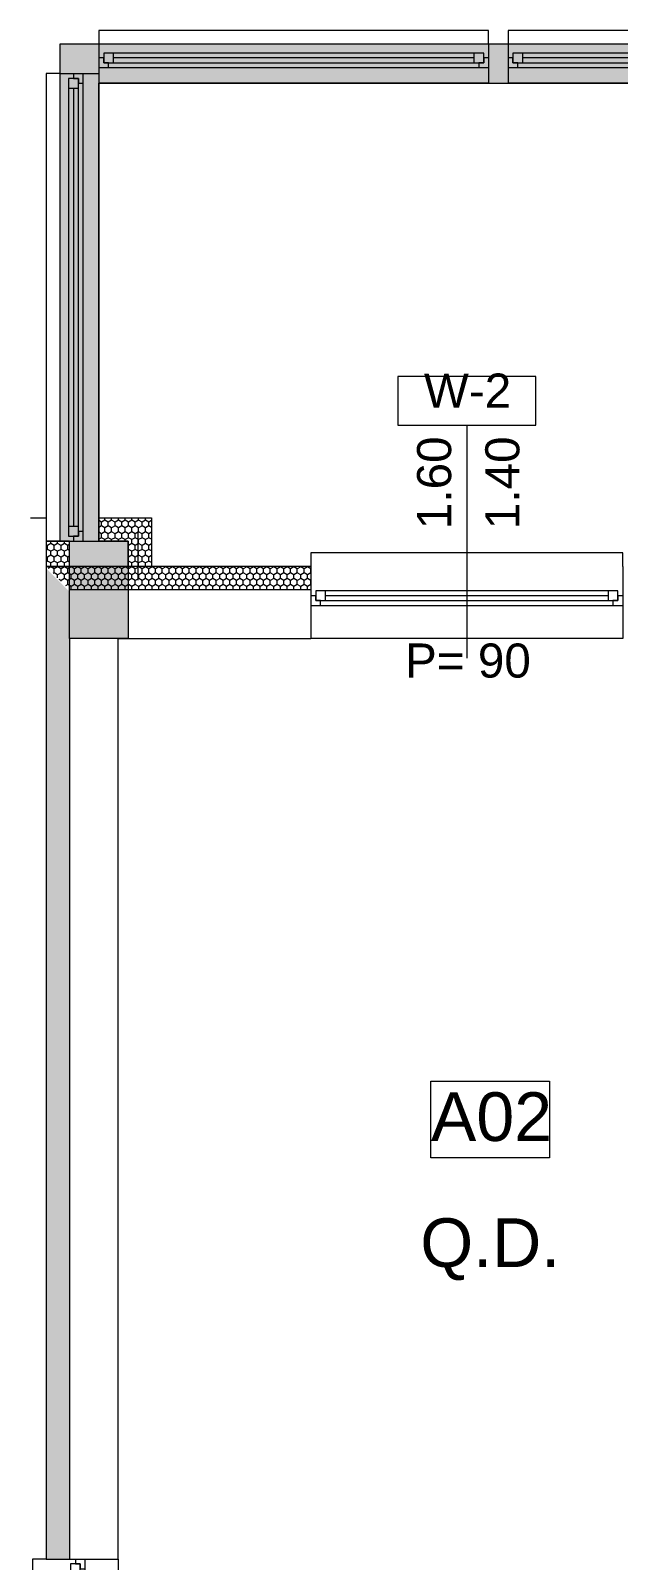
# Model space of a CAD drawing. Header units: feet. Extents: x 2791058 to 2855058, y -67651 to -26651.
# Drawn here: x 2805616 to 2808632, y -43304 to -35453 of the extents above; entities that cross this region are included whole.
import ezdxf
from ezdxf.enums import TextEntityAlignment as Align

# ---------------------------------------------------------------- set-up
doc = ezdxf.new("R2010")
doc.units = ezdxf.units.FT
doc.header["$MEASUREMENT"] = 0
doc.linetypes.add('Dashed', pattern=[282.222223, 141.111112, -141.111112])
doc.layers.add('0_muret e jashtme', color=7, linetype='Continuous')
for name, color, linetype, lineweight in [('0_muret e jashtme_Pen_No__1', 7, 'Continuous', 0), ('0_muret e jashtme_Pen_No__19', 255, 'Continuous', 0), ('ARCHICAD Window Markers_Pen_No__20', 1, 'Continuous', 0), ('ARCHICAD Windows_Pen_No__1', 7, 'Continuous', 0), ('ARCHICAD Windows_Pen_No__20', 1, 'Continuous', 0), ('Exterior walls_Pen_No__1', 7, 'Continuous', 0), ('Exterior walls_Pen_No__101', 252, 'Continuous', 0), ('Shell - Roof_Pen_No__21', 7, 'Continuous', 0), ('Text blocks_Pen_No__1', 7, 'Continuous', 0), ('Text blocks_Pen_No__2', 8, 'Continuous', 0)]:
    doc.layers.add(name, color=color, linetype=linetype, lineweight=lineweight)
doc.layers.add('0_muret e jashtme_Pen_No__14', color=7, linetype='Continuous', lineweight=0, true_color=0xbd8b17)
doc.styles.add('GENERATED_STYLE_1', font='arial.ttf')

# ---------------------------------------------------------------- blocks, each defined once
blk = doc.blocks.new('Window 22_10')
at = {"layer": 'ARCHICAD Windows_Pen_No__1', "color": 7, "linetype": 'Continuous', "lineweight": 0}
for p, q in [((-750, 70), (-750, 140)), ((-750, 140), (750, 140)), ((750, 140), (750, 70)), ((-750, 70), (-750, 0)), ((-750, 0), (-725, 0)), ((-750, 0), (-750, -50)), ((-750, 0), (-750, -50)), ((-725, 25), (-675, 25)), ((-725, -25), (-725, 25)), ((-725, 0), (-725, -25)), ((-675, 25), (675, 25)), ((-675, 25), (-675, -25)), ((-675, 25), (675, 25)), ((-675, 0), (675, 0)), ((675, -25), (675, 25)), ((675, 25), (725, 25)), ((725, 25), (725, -25)), ((725, -25), (725, 0)), ((725, 0), (750, 0)), ((750, 70), (750, 0)), ((750, 0), (750, -50)), ((750, 0), (750, -50)), ((-700, -50), (-750, -50)), ((-750, -50), (-750, -130)), ((-725, -25), (-700, -25)), ((-675, -25), (-725, -25)), ((-700, -25), (-700, -50)), ((700, -50), (-700, -50)), ((675, -25), (-675, -25)), ((725, -25), (675, -25)), ((700, -50), (700, -25)), ((700, -25), (725, -25)), ((750, -50), (700, -50)), ((750, -50), (750, -130)), ((-750, -130), (750, -130))]:
    blk.add_line(p, q, dxfattribs=at)
blk = doc.blocks.new('Window 22_11')
at = {"layer": 'ARCHICAD Windows_Pen_No__1', "color": 7, "linetype": 'Continuous', "lineweight": 0}
for p, q in [((-1000, 70), (-1000, 140)), ((-1000, 140), (1000, 140)), ((1000, 140), (1000, 70)), ((-1000, 70), (-1000, 0)), ((-1000, 0), (-975, 0)), ((-1000, 0), (-1000, -50)), ((-1000, 0), (-1000, -50)), ((-975, 25), (-925, 25)), ((-975, -25), (-975, 25)), ((-975, 0), (-975, -25)), ((-925, 25), (925, 25)), ((-925, 25), (-925, -25)), ((-925, 25), (925, 25)), ((-925, 0), (925, 0)), ((925, -25), (925, 25)), ((925, 25), (975, 25)), ((975, 25), (975, -25)), ((975, -25), (975, 0)), ((975, 0), (1000, 0)), ((1000, 70), (1000, 0)), ((1000, 0), (1000, -50)), ((1000, 0), (1000, -50)), ((-950, -50), (-1000, -50)), ((-1000, -50), (-1000, -130)), ((-975, -25), (-950, -25)), ((-925, -25), (-975, -25)), ((-950, -25), (-950, -50)), ((950, -50), (-950, -50)), ((925, -25), (-925, -25)), ((975, -25), (925, -25)), ((950, -50), (950, -25)), ((950, -25), (975, -25)), ((1000, -50), (950, -50)), ((1000, -50), (1000, -130)), ((-1000, -130), (1000, -130))]:
    blk.add_line(p, q, dxfattribs=at)
blk = doc.blocks.new('Window 22_12')
at = {"layer": 'ARCHICAD Windows_Pen_No__1', "color": 7, "linetype": 'Continuous', "lineweight": 0}
for p, q in [((-1050, 70), (-1050, 140)), ((-1050, 140), (1050, 140)), ((1050, 140), (1050, 70)), ((-1050, 70), (-1050, 0)), ((-1050, 0), (-1025, 0)), ((-1050, 0), (-1050, -50)), ((-1050, 0), (-1050, -50)), ((-1025, 25), (-975, 25)), ((-1025, -25), (-1025, 25)), ((-1025, 0), (-1025, -25)), ((-975, 25), (975, 25)), ((-975, 25), (-975, -25)), ((-975, 25), (975, 25)), ((-975, 0), (975, 0)), ((975, -25), (975, 25)), ((975, 25), (1025, 25)), ((1025, 25), (1025, -25)), ((1025, -25), (1025, 0)), ((1025, 0), (1050, 0)), ((1050, 70), (1050, 0)), ((1050, 0), (1050, -50)), ((1050, 0), (1050, -50)), ((-1000, -50), (-1050, -50)), ((-1050, -50), (-1050, -130)), ((-1025, -25), (-1000, -25)), ((-975, -25), (-1025, -25)), ((-1000, -25), (-1000, -50)), ((1000, -50), (-1000, -50)), ((975, -25), (-975, -25)), ((1025, -25), (975, -25)), ((1000, -50), (1000, -25)), ((1000, -25), (1025, -25)), ((1050, -50), (1000, -50)), ((1050, -50), (1050, -130)), ((-1050, -130), (1050, -130))]:
    blk.add_line(p, q, dxfattribs=at)
blk = doc.blocks.new('Wall_38', base_point=(2805766.5, -36022.7))
at = {"layer": '0_muret e jashtme_Pen_No__1', "color": 7, "linetype": 'Continuous', "lineweight": 0}
for p, q in [((2805966.5, -35822.7), (2805966.5, -35892.7)), ((2807966.5, -35822.7), (2807966.5, -35892.7)), ((2808066.5, -35822.7), (2808066.5, -35892.7)), ((2810166.5, -35822.7), (2810166.5, -35892.7)), ((2810466.5, -35822.7), (2810466.5, -35892.7)), ((2811966.5, -35822.7), (2811966.5, -35892.7)), ((2812066.5, -35822.7), (2812066.5, -35892.7)), ((2813566.5, -35822.7), (2813566.5, -35892.7)), ((2805966.5, -35892.7), (2805966.5, -35942.7)), ((2805966.5, -35942.7), (2805966.5, -36022.7)), ((2807966.5, -35892.7), (2807966.5, -35942.7)), ((2807966.5, -35942.7), (2807966.5, -36022.7)), ((2808066.5, -35892.7), (2808066.5, -35942.7)), ((2808066.5, -35942.7), (2808066.5, -36022.7)), ((2810166.5, -35892.7), (2810166.5, -35942.7)), ((2810166.5, -35942.7), (2810166.5, -36022.7)), ((2810466.5, -35892.7), (2810466.5, -35942.7)), ((2810466.5, -35942.7), (2810466.5, -36022.7)), ((2811966.5, -35892.7), (2811966.5, -35942.7)), ((2811966.5, -35942.7), (2811966.5, -36022.7)), ((2812066.5, -35892.7), (2812066.5, -35942.7)), ((2812066.5, -35942.7), (2812066.5, -36022.7)), ((2813566.5, -35892.7), (2813566.5, -35942.7)), ((2813566.5, -35942.7), (2813566.5, -36022.7))]:
    blk.add_line(p, q, dxfattribs=at)
at = {"layer": '0_muret e jashtme_Pen_No__1', "color": 7, "linetype": 'Continuous', "lineweight": 0, "flags": 128}
for points in [[(2808066.5, -35822.7), (2807966.5, -35822.7)], [(2810466.5, -35822.7), (2810166.5, -35822.7)], [(2812066.5, -35822.7), (2811966.5, -35822.7)], [(2813766.5, -35822.7), (2813566.5, -35822.7)], [(2807966.5, -36022.7), (2808066.5, -36022.7)], [(2810166.5, -36022.7), (2810266.5, -36022.7)], [(2811966.5, -36022.7), (2812066.5, -36022.7)]]:
    blk.add_lwpolyline(points, dxfattribs=at)
at = {"layer": 'ARCHICAD Windows_Pen_No__1', "color": 7, "linetype": 'Continuous', "lineweight": 0, "xscale": -1, "zscale": 1000}
for name, p in [('Window 22_11', (2806966.5, -35892.7)), ('Window 22_12', (2809116.5, -35892.7)), ('Window 22_10', (2811216.5, -35892.7)), ('Window 22_10', (2812816.5, -35892.7))]:
    blk.add_blockref(name, p, dxfattribs=at)
blk = doc.blocks.new('Window 22_9')
at = {"layer": 'ARCHICAD Windows_Pen_No__1', "color": 7, "linetype": 'Continuous', "lineweight": 0}
for p, q in [((-1200, 70), (-1200, 140)), ((-1200, 140), (1200, 140)), ((1200, 140), (1200, 70)), ((-1200, 70), (-1200, 0)), ((-1200, 0), (-1175, 0)), ((-1200, 0), (-1200, -50)), ((-1200, 0), (-1200, -50)), ((-1175, 25), (-1125, 25)), ((-1175, -25), (-1175, 25)), ((-1175, 0), (-1175, -25)), ((-1125, 25), (1125, 25)), ((-1125, 25), (-1125, -25)), ((-1125, 25), (1125, 25)), ((-1125, 0), (1125, 0)), ((1125, -25), (1125, 25)), ((1125, 25), (1175, 25)), ((1175, 25), (1175, -25)), ((1175, -25), (1175, 0)), ((1175, 0), (1200, 0)), ((1200, 70), (1200, 0)), ((1200, 0), (1200, -50)), ((1200, 0), (1200, -50)), ((-1150, -50), (-1200, -50)), ((-1200, -50), (-1200, -130)), ((-1175, -25), (-1150, -25)), ((-1125, -25), (-1175, -25)), ((-1150, -25), (-1150, -50)), ((1150, -50), (-1150, -50)), ((1125, -25), (-1125, -25)), ((1175, -25), (1125, -25)), ((1150, -50), (1150, -25)), ((1150, -25), (1175, -25)), ((1200, -50), (1150, -50)), ((1200, -50), (1200, -130)), ((-1200, -130), (1200, -130))]:
    blk.add_line(p, q, dxfattribs=at)
blk = doc.blocks.new('Window 22_5')
at = {"layer": 'ARCHICAD Windows_Pen_No__20', "color": 1, "linetype": 'Continuous', "lineweight": 0}
for p, q in [((-500, 150), (-500, 220)), ((-500, 220), (500, 220)), ((500, 220), (500, 150)), ((-500, 150), (-500, 30)), ((500, 150), (500, 30)), ((-500, 30), (-500, 0)), ((-500, 0), (-475, 0)), ((-500, 0), (-500, -50)), ((-500, 0), (-500, -50)), ((-475, 25), (-425, 25)), ((-475, -25), (-475, 25)), ((-475, 0), (-475, -25)), ((-425, 25), (425, 25)), ((-425, 25), (-425, -25)), ((-425, 25), (425, 25)), ((-425, 0), (425, 0)), ((425, -25), (425, 25)), ((425, 25), (475, 25)), ((475, 25), (475, -25)), ((475, -25), (475, 0)), ((475, 0), (500, 0)), ((500, 30), (500, 0)), ((500, 0), (500, -50)), ((500, 0), (500, -50)), ((-450, -50), (-500, -50)), ((-500, -50), (-500, -220)), ((-475, -25), (-450, -25)), ((-425, -25), (-475, -25)), ((-450, -25), (-450, -50)), ((450, -50), (-450, -50)), ((425, -25), (-425, -25)), ((475, -25), (425, -25)), ((450, -50), (450, -25)), ((450, -25), (475, -25)), ((500, -50), (450, -50)), ((500, -50), (500, -220)), ((-500, -220), (500, -220))]:
    blk.add_line(p, q, dxfattribs=at)
blk = doc.blocks.new('Window 22_2')
at = {"layer": 'ARCHICAD Windows_Pen_No__20', "color": 1, "linetype": 'Continuous', "lineweight": 0}
for p, q in [((-800, 150), (-800, 220)), ((-800, 220), (800, 220)), ((800, 220), (800, 150)), ((-800, 150), (-800, 30)), ((800, 150), (800, 30)), ((-800, 30), (-800, 0)), ((-800, 0), (-775, 0)), ((-800, 0), (-800, -50)), ((-800, 0), (-800, -50)), ((-775, 25), (-725, 25)), ((-775, -25), (-775, 25)), ((-775, 0), (-775, -25)), ((-725, 25), (725, 25)), ((-725, 25), (-725, -25)), ((-725, 25), (725, 25)), ((-725, 0), (725, 0)), ((725, -25), (725, 25)), ((725, 25), (775, 25)), ((775, 25), (775, -25)), ((775, -25), (775, 0)), ((775, 0), (800, 0)), ((800, 30), (800, 0)), ((800, 0), (800, -50)), ((800, 0), (800, -50)), ((-750, -50), (-800, -50)), ((-800, -50), (-800, -220)), ((-775, -25), (-750, -25)), ((-725, -25), (-775, -25)), ((-750, -25), (-750, -50)), ((750, -50), (-750, -50)), ((725, -25), (-725, -25)), ((775, -25), (725, -25)), ((750, -50), (750, -25)), ((750, -25), (775, -25)), ((800, -50), (750, -50)), ((800, -50), (800, -220)), ((-800, -220), (800, -220))]:
    blk.add_line(p, q, dxfattribs=at)
blk = doc.blocks.new('W Marker 22_4')
at = {"layer": 'ARCHICAD Window Markers_Pen_No__20', "color": 1, "linetype": 'Continuous', "lineweight": 0}
for p, q in [((0, -1095), (0, 100)), ((-354.4, -1095), (-354.4, -1345)), ((354.4, -1095), (-354.4, -1095)), ((354.4, -1345), (354.4, -1095)), ((-354.4, -1345), (354.4, -1345))]:
    blk.add_line(p, q, dxfattribs=at)
at = {"layer": 'ARCHICAD Window Markers_Pen_No__20', "color": 1, "lineweight": 0, "style": 'GENERATED_STYLE_1'}
for tag, p in [('AC_MarkerText_2', (-27.5, -912.9)), ('AC_MarkerText_3', (322.5, -912.9))]:
    blk.add_attdef(tag, text='', height=175, rotation=90, dxfattribs=at).set_placement(p, align=Align.BOTTOM_LEFT)
for tag, p in [('AC_MarkerText_4', (-316.8, 72.1)), ('AC_MarkerText_1', (-220, -1310.4))]:
    blk.add_attdef(tag, text='', height=175, dxfattribs=at).set_placement(p, align=Align.BOTTOM_LEFT)

msp = doc.modelspace()

# ---------------------------------------------------------------- hatches: boundary and pattern name
at = {"layer": '0_muret e jashtme_Pen_No__14', "linetype": 'Continuous', "lineweight": 0, "true_color": 0xbd8b17}
h = msp.add_hatch(dxfattribs=at)
h.set_pattern_fill('STYROFOAM_SM_INSULATION', color=42, style=0, pattern_type=2)
h.set_pattern_definition([(90, (2247653.822, -76124.967), (-34.6410162, 0), [20, -40]), (90, (2247636.502, -76094.967), (-34.6410162, 0), [20, -40]), (150, (2247653.822, -76104.967), (17.320508, 30), [20, -40]), (150, (2247619.18, -76104.967), (17.320508, 30), [20, -40]), (210, (2247653.822, -76124.967), (-17.320508, 30), [20, -40]), (210, (2247619.18, -76124.967), (-17.320508, 30), [20, -40])])
h.paths.add_polyline_path([(2805696.457, -38202.699), (2805816.457, -38322.699), (2807054.453, -38322.699), (2807054.453, -38202.699)])
h = msp.add_hatch(dxfattribs=at)
h.set_pattern_fill('STYROFOAM_SM_INSULATION', color=42, style=0, pattern_type=2)
h.set_pattern_definition([(90, (2247653.822, -76424.967), (-34.6410162, 0), [20, -40]), (90, (2247636.502, -76394.967), (-34.6410162, 0), [20, -40]), (150, (2247653.822, -76404.967), (17.320508, 30), [20, -40]), (150, (2247619.18, -76404.967), (17.320508, 30), [20, -40]), (210, (2247653.822, -76424.967), (-17.320508, 30), [20, -40]), (210, (2247619.18, -76424.967), (-17.320508, 30), [20, -40])])
h.paths.add_polyline_path([(2805696.457, -38212.699), (2805696.457, -43296.44), (2805816.457, -43296.44), (2805816.457, -38332.699)])

# ---------------------------------------------------------------- linework, layer by layer
at = {"layer": '0_muret e jashtme_Pen_No__1', "color": 7, "linetype": 'Continuous', "lineweight": 0}
for p, q in [((2805766.457, -35672.699), (2805836.457, -35672.699)), ((2805836.457, -35672.699), (2805886.457, -35672.699)), ((2805886.457, -35672.699), (2805966.457, -35672.699)), ((2805966.457, -38072.699), (2805966.457, -37952.699)), ((2805966.457, -37952.699), (2806236.457, -37952.699)), ((2806236.457, -37952.699), (2806236.457, -38202.699)), ((2805766.457, -38072.699), (2805696.457, -38072.699)), ((2805696.457, -38072.699), (2805696.457, -38202.699)), ((2805766.457, -38072.699), (2805836.457, -38072.699)), ((2805816.457, -38072.699), (2805766.457, -38072.699)), ((2805816.457, -38572.699), (2805816.457, -38072.699)), ((2805816.457, -38072.699), (2806116.457, -38072.699)), ((2805816.457, -38202.699), (2805816.457, -38072.699)), ((2805836.457, -38072.699), (2805886.457, -38072.699)), ((2805886.457, -38072.699), (2805966.457, -38072.699)), ((2806116.457, -38072.699), (2805966.457, -38072.699)), ((2806116.457, -38202.699), (2806116.457, -38072.699)), ((2806116.457, -38072.699), (2806116.457, -38572.699)), ((2805696.457, -38202.699), (2805816.457, -38202.699)), ((2806236.457, -38202.699), (2806116.457, -38202.699)), ((2807054.453, -38202.699), (2807054.453, -38322.699)), ((2807054.453, -38322.699), (2805816.457, -38322.699)), ((2807054.453, -38322.699), (2807054.453, -38352.699)), ((2807054.453, -38352.699), (2807054.453, -38402.699)), ((2807054.453, -38402.699), (2807054.453, -38572.699)), ((2806116.457, -38572.699), (2805816.457, -38572.699)), ((2805816.457, -38572.699), (2805816.457, -43296.44)), ((2805696.457, -43296.44), (2805816.457, -43296.44)), ((2805816.457, -43296.44), (2805846.457, -43296.44)), ((2805846.457, -43296.44), (2805896.457, -43296.44)), ((2805896.457, -43296.44), (2806066.457, -43296.44))]:
    msp.add_line(p, q, dxfattribs=at)
at = {"layer": '0_muret e jashtme_Pen_No__1', "color": 7, "linetype": 'Continuous', "lineweight": 0, "flags": 128}
for points in [[(2805766.457, -35522.699), (2805766.457, -35672.699)], [(2805966.457, -35522.699), (2805766.457, -35522.699)], [(2805766.457, -35722.699), (2805766.457, -38072.699)], [(2805966.457, -38072.699), (2805966.457, -35722.699)], [(2805766.457, -38072.699), (2805966.457, -38072.699)], [(2805696.457, -38202.699), (2805696.457, -43296.44)], [(2807054.452, -38202.699), (2805696.457, -38202.699)], [(2806066.457, -43296.44), (2806066.457, -38572.699)], [(2806066.457, -38572.699), (2807054.453, -38572.699)]]:
    msp.add_lwpolyline(points, dxfattribs=at)
at = {"layer": '0_muret e jashtme_Pen_No__14', "color": 42, "linetype": 'Continuous', "lineweight": 0, "true_color": 0xbd8b17}
for p, q in [((2805980.4, -37974.967), (2805966.457, -37966.917)), ((2805980.4, -37994.967), (2805966.457, -38003.017)), ((2805997.721, -37964.967), (2805980.4, -37974.967)), ((2805980.4, -37994.967), (2805980.4, -37974.967)), ((2805997.721, -38004.967), (2805980.4, -37994.967)), ((2805997.721, -37964.967), (2805997.721, -37952.699)), ((2806015.041, -37974.967), (2805997.721, -37964.967)), ((2806015.041, -37994.967), (2805997.721, -38004.967)), ((2806032.362, -37964.967), (2806015.041, -37974.967)), ((2806015.041, -37994.967), (2806015.041, -37974.967)), ((2806032.362, -38004.967), (2806015.041, -37994.967)), ((2806032.362, -37964.967), (2806032.362, -37952.699)), ((2806049.682, -37974.967), (2806032.362, -37964.967)), ((2806049.682, -37994.967), (2806032.362, -38004.967)), ((2806067.003, -37964.967), (2806049.682, -37974.967)), ((2806049.682, -37994.967), (2806049.682, -37974.967)), ((2806067.003, -38004.967), (2806049.682, -37994.967)), ((2806067.003, -37964.967), (2806067.003, -37952.699)), ((2806084.323, -37974.967), (2806067.003, -37964.967)), ((2806084.323, -37994.967), (2806067.003, -38004.967)), ((2806101.644, -37964.967), (2806084.323, -37974.967)), ((2806084.323, -37994.967), (2806084.323, -37974.967)), ((2806101.644, -38004.967), (2806084.323, -37994.967)), ((2806101.644, -37964.967), (2806101.644, -37952.699)), ((2806118.964, -37974.967), (2806101.644, -37964.967)), ((2806118.964, -37994.967), (2806101.644, -38004.967)), ((2806136.285, -37964.967), (2806118.964, -37974.967)), ((2806118.964, -37994.967), (2806118.964, -37974.967)), ((2806136.285, -38004.967), (2806118.964, -37994.967)), ((2806136.285, -37964.967), (2806136.285, -37952.699)), ((2806153.605, -37974.967), (2806136.285, -37964.967)), ((2806153.605, -37994.967), (2806136.285, -38004.967)), ((2806170.926, -37964.967), (2806153.605, -37974.967)), ((2806153.605, -37994.967), (2806153.605, -37974.967)), ((2806170.926, -38004.967), (2806153.605, -37994.967)), ((2806170.926, -37964.967), (2806170.926, -37952.699)), ((2806188.246, -37974.967), (2806170.926, -37964.967)), ((2806188.246, -37994.967), (2806170.926, -38004.967)), ((2806205.567, -37964.967), (2806188.246, -37974.967)), ((2806188.246, -37994.967), (2806188.246, -37974.967)), ((2806205.567, -38004.967), (2806188.246, -37994.967)), ((2806205.567, -37964.967), (2806205.567, -37952.699)), ((2806222.887, -37974.967), (2806205.567, -37964.967)), ((2806222.887, -37994.967), (2806205.567, -38004.967)), ((2806236.457, -37967.133), (2806222.887, -37974.967)), ((2806222.887, -37994.967), (2806222.887, -37974.967)), ((2806236.457, -38002.801), (2806222.887, -37994.967)), ((2805720.593, -38084.967), (2805720.593, -38072.699)), ((2805755.234, -38084.967), (2805755.234, -38072.699)), ((2805789.875, -38084.967), (2805789.875, -38072.699)), ((2805980.4, -38034.967), (2805966.457, -38026.917)), ((2805980.4, -38054.967), (2805966.457, -38063.017)), ((2805997.721, -38024.967), (2805980.4, -38034.967)), ((2805980.4, -38054.967), (2805980.4, -38034.967)), ((2805997.721, -38064.967), (2805980.4, -38054.967)), ((2805997.721, -38024.967), (2805997.721, -38004.967)), ((2806015.041, -38034.967), (2805997.721, -38024.967)), ((2806015.041, -38054.967), (2805997.721, -38064.967)), ((2805997.721, -38072.699), (2805997.721, -38064.967)), ((2806032.362, -38024.967), (2806015.041, -38034.967)), ((2806015.041, -38054.967), (2806015.041, -38034.967)), ((2806032.362, -38064.967), (2806015.041, -38054.967)), ((2806032.362, -38024.967), (2806032.362, -38004.967)), ((2806049.682, -38034.967), (2806032.362, -38024.967)), ((2806049.682, -38054.967), (2806032.362, -38064.967)), ((2806032.362, -38072.699), (2806032.362, -38064.967)), ((2806067.003, -38024.967), (2806049.682, -38034.967)), ((2806049.682, -38054.967), (2806049.682, -38034.967)), ((2806067.003, -38064.967), (2806049.682, -38054.967)), ((2806067.003, -38024.967), (2806067.003, -38004.967)), ((2806084.323, -38034.967), (2806067.003, -38024.967)), ((2806084.323, -38054.967), (2806067.003, -38064.967)), ((2806067.003, -38072.699), (2806067.003, -38064.967)), ((2806101.644, -38024.967), (2806084.323, -38034.967)), ((2806084.323, -38054.967), (2806084.323, -38034.967)), ((2806101.644, -38064.967), (2806084.323, -38054.967)), ((2806101.644, -38024.967), (2806101.644, -38004.967)), ((2806118.964, -38034.967), (2806101.644, -38024.967)), ((2806118.964, -38054.967), (2806101.644, -38064.967)), ((2806101.644, -38072.699), (2806101.644, -38064.967)), ((2806136.285, -38024.967), (2806118.964, -38034.967)), ((2806118.964, -38054.967), (2806118.964, -38034.967)), ((2806136.285, -38064.967), (2806118.964, -38054.967)), ((2806136.285, -38024.967), (2806136.285, -38004.967)), ((2806153.605, -38034.967), (2806136.285, -38024.967)), ((2806153.605, -38054.967), (2806136.285, -38064.967)), ((2806136.285, -38084.967), (2806136.285, -38064.967)), ((2806170.926, -38024.967), (2806153.605, -38034.967)), ((2806153.605, -38054.967), (2806153.605, -38034.967)), ((2806170.926, -38064.967), (2806153.605, -38054.967)), ((2806170.926, -38024.967), (2806170.926, -38004.967)), ((2806188.246, -38034.967), (2806170.926, -38024.967)), ((2806188.246, -38054.967), (2806170.926, -38064.967)), ((2806170.926, -38084.967), (2806170.926, -38064.967)), ((2806205.567, -38024.967), (2806188.246, -38034.967)), ((2806188.246, -38054.967), (2806188.246, -38034.967)), ((2806205.567, -38064.967), (2806188.246, -38054.967)), ((2806205.567, -38024.967), (2806205.567, -38004.967)), ((2806222.887, -38034.967), (2806205.567, -38024.967)), ((2806222.887, -38054.967), (2806205.567, -38064.967)), ((2806205.567, -38084.967), (2806205.567, -38064.967)), ((2806236.457, -38027.133), (2806222.887, -38034.967)), ((2806222.887, -38054.967), (2806222.887, -38034.967)), ((2806236.457, -38062.801), (2806222.887, -38054.967)), ((2805703.272, -38094.967), (2805696.457, -38091.032)), ((2805703.272, -38114.967), (2805696.457, -38118.902)), ((2805703.272, -38154.967), (2805696.457, -38151.032)), ((2805720.593, -38084.967), (2805703.272, -38094.967)), ((2805703.272, -38114.967), (2805703.272, -38094.967)), ((2805720.593, -38124.967), (2805703.272, -38114.967)), ((2805720.593, -38144.967), (2805703.272, -38154.967)), ((2805703.272, -38174.967), (2805703.272, -38154.967)), ((2805737.913, -38094.967), (2805720.593, -38084.967)), ((2805737.913, -38114.967), (2805720.593, -38124.967)), ((2805720.593, -38144.967), (2805720.593, -38124.967)), ((2805737.913, -38154.967), (2805720.593, -38144.967)), ((2805755.234, -38084.967), (2805737.913, -38094.967)), ((2805737.913, -38114.967), (2805737.913, -38094.967)), ((2805755.234, -38124.967), (2805737.913, -38114.967)), ((2805755.234, -38144.967), (2805737.913, -38154.967)), ((2805737.913, -38174.967), (2805737.913, -38154.967)), ((2805772.554, -38094.967), (2805755.234, -38084.967)), ((2805772.554, -38114.967), (2805755.234, -38124.967)), ((2805755.234, -38144.967), (2805755.234, -38124.967)), ((2805772.554, -38154.967), (2805755.234, -38144.967)), ((2805789.875, -38084.967), (2805772.554, -38094.967)), ((2805772.554, -38114.967), (2805772.554, -38094.967)), ((2805789.875, -38124.967), (2805772.554, -38114.967)), ((2805789.875, -38144.967), (2805772.554, -38154.967)), ((2805772.554, -38174.967), (2805772.554, -38154.967)), ((2805807.195, -38094.967), (2805789.875, -38084.967)), ((2805807.195, -38114.967), (2805789.875, -38124.967)), ((2805789.875, -38144.967), (2805789.875, -38124.967)), ((2805807.195, -38154.967), (2805789.875, -38144.967)), ((2805816.457, -38089.62), (2805807.195, -38094.967)), ((2805807.195, -38114.967), (2805807.195, -38094.967)), ((2805816.457, -38120.314), (2805807.195, -38114.967)), ((2805816.457, -38149.62), (2805807.195, -38154.967)), ((2805807.195, -38174.967), (2805807.195, -38154.967)), ((2806118.964, -38094.967), (2806116.457, -38093.519)), ((2806118.964, -38114.967), (2806116.457, -38116.415)), ((2806118.964, -38154.967), (2806116.457, -38153.519)), ((2806136.285, -38084.967), (2806118.964, -38094.967)), ((2806118.964, -38114.967), (2806118.964, -38094.967)), ((2806136.285, -38124.967), (2806118.964, -38114.967)), ((2806136.285, -38144.967), (2806118.964, -38154.967)), ((2806118.964, -38174.967), (2806118.964, -38154.967)), ((2806153.605, -38094.967), (2806136.285, -38084.967)), ((2806153.605, -38114.967), (2806136.285, -38124.967)), ((2806136.285, -38144.967), (2806136.285, -38124.967)), ((2806153.605, -38154.967), (2806136.285, -38144.967)), ((2806170.926, -38084.967), (2806153.605, -38094.967)), ((2806153.605, -38114.967), (2806153.605, -38094.967)), ((2806170.926, -38124.967), (2806153.605, -38114.967)), ((2806170.926, -38144.967), (2806153.605, -38154.967)), ((2806153.605, -38174.967), (2806153.605, -38154.967)), ((2806188.246, -38094.967), (2806170.926, -38084.967)), ((2806188.246, -38114.967), (2806170.926, -38124.967)), ((2806170.926, -38144.967), (2806170.926, -38124.967)), ((2806188.246, -38154.967), (2806170.926, -38144.967)), ((2806205.567, -38084.967), (2806188.246, -38094.967)), ((2806188.246, -38114.967), (2806188.246, -38094.967)), ((2806205.567, -38124.967), (2806188.246, -38114.967)), ((2806205.567, -38144.967), (2806188.246, -38154.967)), ((2806188.246, -38174.967), (2806188.246, -38154.967)), ((2806222.887, -38094.967), (2806205.567, -38084.967)), ((2806222.887, -38114.967), (2806205.567, -38124.967)), ((2806205.567, -38144.967), (2806205.567, -38124.967)), ((2806222.887, -38154.967), (2806205.567, -38144.967)), ((2806236.457, -38087.133), (2806222.887, -38094.967)), ((2806222.887, -38114.967), (2806222.887, -38094.967)), ((2806236.457, -38122.801), (2806222.887, -38114.967)), ((2806236.457, -38147.133), (2806222.887, -38154.967)), ((2806222.887, -38174.967), (2806222.887, -38154.967)), ((2805703.272, -38174.967), (2805696.457, -38178.902)), ((2805720.593, -38184.967), (2805703.272, -38174.967)), ((2805737.913, -38174.967), (2805720.593, -38184.967)), ((2805720.593, -38202.699), (2805720.593, -38184.967)), ((2805755.234, -38184.967), (2805737.913, -38174.967)), ((2805772.554, -38174.967), (2805755.234, -38184.967)), ((2805755.234, -38202.699), (2805755.234, -38184.967)), ((2805789.875, -38184.967), (2805772.554, -38174.967)), ((2805807.195, -38174.967), (2805789.875, -38184.967)), ((2805789.875, -38202.699), (2805789.875, -38184.967)), ((2805816.457, -38180.314), (2805807.195, -38174.967)), ((2806118.964, -38174.967), (2806116.457, -38176.415)), ((2806136.285, -38184.967), (2806118.964, -38174.967)), ((2806153.605, -38174.967), (2806136.285, -38184.967)), ((2806136.285, -38202.699), (2806136.285, -38184.967)), ((2806170.926, -38184.967), (2806153.605, -38174.967)), ((2806188.246, -38174.967), (2806170.926, -38184.967)), ((2806170.926, -38202.699), (2806170.926, -38184.967)), ((2806205.567, -38184.967), (2806188.246, -38174.967)), ((2806222.887, -38174.967), (2806205.567, -38184.967)), ((2806205.567, -38202.699), (2806205.567, -38184.967)), ((2806236.457, -38182.801), (2806222.887, -38174.967))]:
    msp.add_line(p, q, dxfattribs=at)
at = {"layer": '0_muret e jashtme_Pen_No__19', "color": 255, "linetype": 'Continuous', "lineweight": 0, "extrusion": (0, 0, -1)}
for points in [[(-2806116.457, -38572.699), (-2805816.457, -38072.699), (-2805816.457, -38572.699)], [(-2805816.457, -38072.699), (-2806116.457, -38572.699), (-2806116.457, -38072.699)]]:
    msp.add_solid(points, dxfattribs=at)
at = {"layer": 'Exterior walls_Pen_No__1', "color": 7, "linetype": 'Continuous', "lineweight": 0}
for p, q in [((2813766.457, -35522.699), (2805766.457, -35522.699)), ((2805766.457, -35522.699), (2805766.457, -38072.699)), ((2805966.457, -38072.699), (2805966.457, -35722.699)), ((2805966.457, -35722.699), (2810266.457, -35722.699)), ((2805766.457, -38072.699), (2805966.457, -38072.699))]:
    msp.add_line(p, q, dxfattribs=at)
at = {"layer": 'Exterior walls_Pen_No__101', "color": 252, "linetype": 'Continuous', "lineweight": 0, "extrusion": (0, 0, -1)}
for points in [[(-2805966.457, -38072.699), (-2805766.457, -35522.699), (-2805766.457, -38072.699)], [(-2805766.457, -35522.699), (-2805966.457, -38072.699), (-2805966.457, -35722.699)], [(-2805766.457, -35522.699), (-2805966.457, -35722.699), (-2813766.457, -35522.699)], [(-2813766.457, -35522.699), (-2805966.457, -35722.699), (-2810266.457, -35722.699)]]:
    msp.add_solid(points, dxfattribs=at)
at = {"layer": 'Shell - Roof_Pen_No__21', "color": 7, "linetype": 'Dashed', "lineweight": 0}
msp.add_line((2805616.457, -37952.699), (2805696.457, -37952.699), dxfattribs=at)
at = {"layer": 'Shell - Roof_Pen_No__21', "color": 7, "linetype": 'Continuous', "lineweight": 0}
msp.add_line((2806166.457, -38022.699), (2806166.457, -38272.699), dxfattribs=at)
at = {"layer": 'Text blocks_Pen_No__2', "color": 8, "linetype": 'Continuous', "lineweight": 0, "flags": 128}
msp.add_lwpolyline([(2807670.659, -40844.134), (2808278.659, -40844.134), (2808278.659, -41236.992), (2807670.659, -41236.992)], close=True, dxfattribs=at)

# ---------------------------------------------------------------- block references
at = {"layer": '0_muret e jashtme', "color": 7, "lineweight": 0}
msp.add_blockref('Wall_38', (2805766.457, -35722.699), dxfattribs=at)
at = {"layer": 'ARCHICAD Window Markers_Pen_No__20', "color": 1, "lineweight": 0}
ref = msp.add_blockref('W Marker 22_4', (2807854.453, -38572.699), dxfattribs=dict(at, rotation=180))
ref.add_attrib('AC_MarkerText_1', 'W-2', dxfattribs={"color": 1, "lineweight": 0, "height": 175, "style": 'GENERATED_STYLE_1'}).set_placement((2807634.452, -37440.198), align=Align.BOTTOM_LEFT)
ref.add_attrib('AC_MarkerText_2', '1.60', dxfattribs={"color": 1, "lineweight": 0, "height": 175, "rotation": 90, "style": 'GENERATED_STYLE_1'}).set_placement((2807826.953, -38011.179), align=Align.BOTTOM_LEFT)
ref.add_attrib('AC_MarkerText_3', '1.40', dxfattribs={"color": 1, "lineweight": 0, "height": 175, "rotation": 90, "style": 'GENERATED_STYLE_1'}).set_placement((2808176.953, -38011.179), align=Align.BOTTOM_LEFT)
ref.add_attrib('AC_MarkerText_4', 'P= 90', dxfattribs={"color": 1, "lineweight": 0, "height": 175, "style": 'GENERATED_STYLE_1'}).set_placement((2807537.652, -38825.578), align=Align.BOTTOM_LEFT)
at = {"layer": 'ARCHICAD Windows_Pen_No__1', "color": 7, "linetype": 'Continuous', "lineweight": 0, "xscale": -1, "zscale": 1000, "rotation": 89.99999990045127}
msp.add_blockref('Window 22_9', (2805836.457, -36872.699), dxfattribs=at)
at = {"layer": 'ARCHICAD Windows_Pen_No__20', "color": 1, "linetype": 'Continuous', "lineweight": 0, "xscale": -1, "zscale": 1000}
msp.add_blockref('Window 22_2', (2807854.453, -38352.699), dxfattribs=at)
at = {"layer": 'ARCHICAD Windows_Pen_No__20', "color": 1, "linetype": 'Continuous', "lineweight": 0, "xscale": -1, "zscale": 1000, "rotation": 90}
msp.add_blockref('Window 22_5', (2805846.457, -43796.44), dxfattribs=at)

# ---------------------------------------------------------------- texts
at = {"layer": 'Text blocks_Pen_No__1', "color": 7, "linetype": 'Continuous', "lineweight": 0, "insert": (2807615.917, -41547.899), "char_height": 250, "attachment_point": 1, "style": 'GENERATED_STYLE_1'}
msp.add_mtext('\\A1;{\\pql;\\fArial|b0|i0|c0|p34;Q.D.}', dxfattribs=at)
at = {"layer": 'Text blocks_Pen_No__2', "color": 8, "linetype": 'Continuous', "lineweight": 0, "insert": (2807670.659, -40901.277), "char_height": 250, "attachment_point": 1, "style": 'GENERATED_STYLE_1'}
msp.add_mtext('\\A1;{\\pql;\\fArial|b0|i0|c0|p34;A0\\fArial|b0|i0|c0|p34;2}', dxfattribs=at)

doc.saveas('drawing.dxf')
